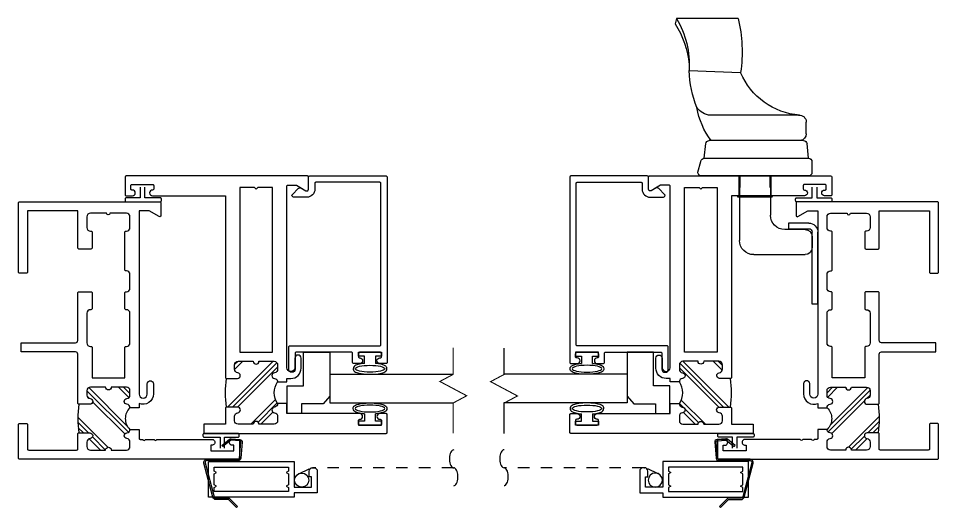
# Model space of a CAD drawing. Extents: x -2.1 to 55.9, y -1 to 38.1.
# Drawn here: x -2.07 to 5.97, y 7.13 to 11.4 of the extents above; entities that cross this region are included whole.
import ezdxf

# ---------------------------------------------------------------- set-up
doc = ezdxf.new("R2010")
doc.units = 0
doc.header["$LTSCALE"] = 0.25
doc.header["$MEASUREMENT"] = 0
doc.linetypes.add('HIDDEN', pattern=[0.375, 0.25, -0.125])
doc.linetypes.add('HIDDEN2', pattern=[0.1875, 0.125, -0.0625])
doc.layers.get('0').update_dxf_attribs({"linetype": 'CONTINUOUS'})
for name, color, linetype in [('FRAME', 1, 'CONTINUOUS'), ('GLASS', 7, 'CONTINUOUS'), ('LOCK', 7, 'CONTINUOUS'), ('MISC', 7, 'CONTINUOUS'), ('SCREEN', 92, 'CONTINUOUS'), ('SCREEN_CLIP', 7, 'CONTINUOUS'), ('TEXT', 7, 'CONTINUOUS'), ('VENT', 5, 'CONTINUOUS')]:
    doc.layers.add(name, color=color, linetype=linetype)

# ---------------------------------------------------------------- blocks, each defined once
blk = doc.blocks.new('PI_STRIKE PLATE')
at = {"layer": 'MISC'}
for p, q in [((0, 0), (-0.01, 0)), ((-0.01, 0), (-0.01, -0.05)), ((0, 0), (0.62, 0)), ((-0.01, -0.05), (0.62, -0.05)), ((0.65, -0.256), (0.65, -0.08)), ((0.7, -0.08), (0.7, -0.256)), ((0.7, -0.256), (0.65, -0.256))]:
    blk.add_line(p, q, dxfattribs=at)
for radius in [0.08, 0.03]:
    blk.add_arc((0.62, -0.08), radius, 0, 90, dxfattribs=at)
blk = doc.blocks.new('PI_CAM_HANDLE')
for p, q in [((-0.5301, 0.5), (-0.625, 0.5)), ((0.124, 0.4982), (0.031, 0.4982)), ((-0.6875, -0.01), (-0.6875, 0.4375)), ((-0.4676, 0.4375), (-0.4676, 0.26)), ((0, 0.4672), (0, -0.4672)), ((0.155, 0.4688), (0.2825, 0.4552)), ((0.155, -0.4415), (0.155, 0.4672)), ((0.31, 0.4244), (0.31, -0.3988)), ((0.3695, 0.4491), (0.4712, 0.4491)), ((0.155, -0.3709), (0.155, 0.3965)), ((0.5307, 0.3817), (0.5307, -0.3887)), ((0, 0.135), (-0.3426, 0.135)), ((0.155, 0), (0.155, 0)), ((0, -0.135), (-0.5625, -0.135)), ((0.9211, -0.5748), (0.9035, -0.1252)), ((1.3774, -0.1477), (1.3774, -0.6842)), ((0.0345, -0.498), (0.1275, -0.4723)), ((0.155, -0.4432), (0.2825, -0.4296)), ((1.3774, -0.6842), (1.331, -0.6971))]:
    blk.add_line(p, q)
for centre, radius, start, end in [((-0.625, 0.4375), 0.0625, 90, 180), ((-0.5301, 0.4375), 0.0625, 0, 90), ((0.031, 0.4672), 0.031, 90, 180), ((0.124, 0.4672), 0.031, 0, 90), ((0.279, 0.4244), 0.031, 0, 83.58473), ((0.3695, 0.3891), 0.06, 90, 172.88), ((0.4712, 0.3891), 0.06, 352.88, 90), ((1.143, 0.44), 0.6139, 184.64841, 247.02991), ((-0.3426, 0.26), 0.125, 180, 270), ((-0.5625, -0.01), 0.125, 180, 270), ((1.0838, -1.3326), 1.2207, 76.08198, 98.49479), ((0.279, -0.3988), 0.031, 276.41527, 360), ((0.6961, 0.1129), 0.6272, 232.00869, 260.95174), ((0.688, -0.3774), 0.1577, 184.12949, 234.93549), ((0.031, -0.4672), 0.031, 180, 276.41527), ((0.124, -0.4415), 0.031, 276.41527, 360), ((0.9619, 0.419), 0.9947, 248.50556, 267.64883), ((0.9683, -1.3847), 0.8112, 59.71521, 93.33816), ((0.8782, -1.4263), 0.8584, 58.15652, 83.49477)]:
    blk.add_arc(centre, radius, start, end)
blk = doc.blocks.new('05P86-BLOCK-IG')
h = blk.add_hatch()
h.set_pattern_fill('PLAST', angle=45, style=0)
h.paths.add_polyline_path([(0.5435, 1.12, -1), (0.5435, 1.17), (0.5435, 1.302, 0.414214), (0.5125, 1.333), (0.4742, 1.333, 0.38311), (0.4434, 1.3053, -0.947716), (0.3935, 1.308), (0.3935, 1.403, 0.081165), (0.1435, 1.403), (0.1435, 1.308, -0.947716), (0.0936, 1.3053, 0.38311), (0.0628, 1.333), (0.0245, 1.333, 0.414214), (-0.0065, 1.302), (-0.0065, 1.17, -1), (-0.0065, 1.12), (-0.0065, 0.988, 0.414214), (0.0245, 0.957), (0.0628, 0.957, 0.38311), (0.0936, 0.9847, -0.898027), (0.1434, 0.9847, 0.38311), (0.1742, 0.957, -0.436275), (0.3628, 0.957, 0.38311), (0.3936, 0.9847, -0.898027), (0.4434, 0.9847, 0.38311), (0.4742, 0.957), (0.5125, 0.957, 0.414214), (0.5435, 0.988)])
for points in [[(0.0035, 1.852, 0.414214), (-0.0065, 1.842), (-0.0065, 1.423, 0.414214), (0.0035, 1.413), (0.1335, 1.413, -0.414214), (0.1435, 1.403), (0.1435, 1.308, -0.947716), (0.0936, 1.3053, 0.38311), (0.0628, 1.333), (0.0245, 1.333, 0.414214), (-0.0065, 1.302), (-0.0065, 1.17, -1), (-0.0065, 1.12), (-0.0065, 0.988, 0.414214), (0.0245, 0.957), (0.0628, 0.957, 0.38311), (0.0936, 0.9847, -0.898027), (0.1434, 0.9847, 0.38311), (0.1742, 0.957), (0.1742, 0.877), (0.0965, 0.877, 0.414214), (0.0865, 0.867), (0.0865, 0.8471, -0.331679), (0.0836, 0.8433, 0.745356), (0.0836, 0.8241, -0.331679), (0.0865, 0.8203), (0.0865, 0.7471, -0.331679), (0.0836, 0.7433, 0.745356), (0.0836, 0.7241, -0.331679), (0.0865, 0.7203), (0.0865, 0.2438, -1.19356), (0.0365, 0.2438), (0.0365, 0.25), (-0.0135, 0.25), (-0.0135, 0.05), (0.0365, 0.05), (0.0365, 0.0741, -0.596863), (0.0865, 0.0741), (0.0865, 0.01, -0.414214), (0.0765, 0), (-0.0765, 0, -0.414214), (-0.0865, 0.01), (-0.0865, 1.922, -0.414214), (-0.0765, 1.932), (0.2155, 1.932, -0.414214), (0.2255, 1.922), (0.2255, 1.862, -0.414214), (0.2155, 1.852)], [(1.3765, 1.298, -0.414214), (1.3665, 1.288), (1.2305, 1.288, -0.414214), (1.2205, 1.298), (1.2205, 1.302, 0.414214), (1.1895, 1.333), (0.9295, 1.333, 0.414214), (0.8985, 1.302), (0.8985, 1.298, -0.414214), (0.8885, 1.288), (0.6235, 1.288), (0.6235, 1.002), (0.8885, 1.002, -0.414214), (0.8985, 0.992), (0.8985, 0.988, 0.414214), (0.9295, 0.957), (1.1895, 0.957, 0.414214), (1.2205, 0.988), (1.2205, 0.992, -0.414214), (1.2305, 1.002), (1.3665, 1.002, -0.414214), (1.3765, 0.992), (1.3765, 0.988, 0.414214), (1.4075, 0.957), (1.5285, 0.957, 0.414214), (1.5595, 0.988), (1.5595, 0.992, -0.414214), (1.5695, 1.002), (1.8965, 1.002, -0.414214), (1.9065, 0.992), (1.9065, 0.988, 0.414214), (1.9375, 0.957), (2.0325, 0.957, 0.414214), (2.0635, 0.988), (2.0635, 1.132, -1), (2.0635, 1.162), (2.0635, 1.302, 0.414214), (2.0325, 1.333), (1.9375, 1.333, 0.414214), (1.9065, 1.302), (1.9065, 1.298, -0.414214), (1.8965, 1.288), (1.7605, 1.288, -0.414214), (1.7505, 1.298), (1.7505, 1.403, -0.414214), (1.7605, 1.413), (2.0835, 1.413), (2.0835, 1.852), (1.5485, 1.852, -0.414214), (1.5385, 1.862), (1.5385, 1.922, -0.414214), (1.5485, 1.932), (2.1535, 1.932, -0.414214), (2.1635, 1.922), (2.1635, 0.697, -0.414214), (2.1535, 0.687), (2.0425, 0.687, -0.57735), (2.0338, 0.702), (2.0835, 0.788), (2.0835, 0.877), (0.4829, 0.877, 1), (0.4829, 0.806), (0.5667, 0.806, -1.178959), (0.5667, 0.752), (0.4835, 0.752, -0.536675), (0.4006, 0.877), (0.3628, 0.877), (0.3628, 0.957, 0.38311), (0.3936, 0.9847, -0.898027), (0.4434, 0.9847, 0.38311), (0.4742, 0.957), (0.5125, 0.957, 0.414214), (0.5435, 0.988), (0.5435, 1.12, -1), (0.5435, 1.17), (0.5435, 1.302, 0.414214), (0.5125, 1.333), (0.4742, 1.333, 0.38311), (0.4434, 1.3053, -0.947716), (0.3935, 1.308), (0.3935, 1.403, -0.414214), (0.4035, 1.413), (0.8317, 1.413, 0.414214), (0.8517, 1.433), (0.8517, 1.909), (0.9317, 1.909), (0.9317, 1.433, 0.414214), (0.9517, 1.413), (1.3665, 1.413, -0.414214), (1.3765, 1.403)]]:
    blk.add_lwpolyline(points, format="xyb", close=True)
at = {"color": 7}
for centre, radius, start, end in [((0.2685, 0.638), 0.7751, 80.71953, 99.28047), ((0.2685, 0.8695), 0.1287, 42.85913, 137.14087)]:
    blk.add_arc(centre, radius, start, end, dxfattribs=at)
blk = doc.blocks.new('05P11-Z-BAR')
h = blk.add_hatch()
h.set_pattern_fill('PLAST', angle=45, style=0)
h.set_pattern_definition([(45, (-0.3846, -1e-07), (-0.176777, 0.176777), []), (45, (-0.4067, 0.0221), (-0.176777, 0.176777), []), (45, (-0.4288, 0.0442), (-0.176777, 0.176777), [])])
h.paths.add_polyline_path([(0.0065, 1.12, -0.414214), (-0.0185, 1.145, -0.414214), (0.0065, 1.17), (0.0065, 1.302, 0.414214), (-0.0245, 1.333), (-0.0628, 1.333, 0.38311), (-0.0936, 1.3053, -0.947716), (-0.1435, 1.308), (-0.1435, 1.403, 0.087329), (-0.3935, 1.403), (-0.3935, 1.308, -1), (-0.4435, 1.308, 0.352985), (-0.4733, 1.333), (-0.5125, 1.333, 0.414214), (-0.5435, 1.302), (-0.5435, 1.17, -0.414214), (-0.5185, 1.145, -0.414214), (-0.5435, 1.12), (-0.5435, 0.988, 0.414214), (-0.5125, 0.957), (-0.4742, 0.957, 0.38311), (-0.4434, 0.9847, -0.898027), (-0.3936, 0.9847, 0.38311), (-0.3628, 0.957, -0.325577), (-0.1745, 0.957, 0.363634), (-0.1435, 0.982, -0.947716), (-0.0936, 0.9847, 0.38311), (-0.0628, 0.957), (-0.0245, 0.957, 0.414214), (0.0065, 0.988)])
blk.add_line((-0.0865, 0.877), (-0.0865, 0.877))
for points in [[(-2.1635, 2.28, -0.414214), (-2.1535, 2.29), (-2.0005, 2.29, -0.414214), (-1.9905, 2.28), (-1.9905, 2.226, -1), (-2.0405, 2.226), (-2.0405, 2.23, 0.414214), (-2.0505, 2.24), (-2.0805, 2.24, 0.414214), (-2.0905, 2.23), (-2.0905, 2.05, 0.414214), (-2.0805, 2.04), (-2.0505, 2.04, 0.414214), (-2.0405, 2.05), (-2.0405, 2.051, -1), (-1.9905, 2.051), (-1.9905, 1.413), (-0.4035, 1.413, -0.414214), (-0.3935, 1.403), (-0.3935, 1.3065, -0.888834), (-0.4432, 1.306, 0.377258), (-0.4739, 1.333), (-0.5125, 1.333, 0.414214), (-0.5435, 1.302), (-0.5435, 1.17, -1), (-0.5435, 1.12), (-0.5435, 0.988, 0.414214), (-0.5125, 0.957), (-0.4742, 0.957, 0.383109), (-0.4434, 0.9847, -0.898027), (-0.3936, 0.9847, 0.38311), (-0.3628, 0.957), (-0.3628, 0.877), (-0.3935, 0.877), (-0.3935, 0.842, -0.414214), (-0.4835, 0.752), (-0.5715, 0.752, -1), (-0.5715, 0.806), (-0.486, 0.806, 0.859155), (-0.486, 0.877), (-2.0735, 0.877, 0.414214), (-2.0835, 0.867), (-2.0835, 0.797, 0.131652), (-2.0822, 0.792), (-2.0345, 0.7095, -0.577353), (-2.0475, 0.687), (-2.1535, 0.687, -0.414214), (-2.1635, 0.697), (-2.1635, 2.28)], [(-0.0245, 0.957, 0.414214), (0.0065, 0.988), (0.0065, 1.12, -1), (0.0065, 1.17), (0.0065, 1.302, 0.414214), (-0.0245, 1.333), (-0.0628, 1.333, 0.38311), (-0.0936, 1.3053, -0.947716), (-0.1435, 1.308), (-0.1435, 1.403, -0.414214), (-0.1335, 1.413), (0.0065, 1.413), (0.0065, 1.603), (0.0865, 1.603), (0.0865, 0.01, -0.414214), (0.0765, 0), (-0.0765, 0, -0.414214), (-0.0865, 0.01), (-0.0865, 0.064, -1), (-0.0365, 0.064), (-0.0365, 0.06, 0.414214), (-0.0265, 0.05), (0.0035, 0.05, 0.414214), (0.0135, 0.06), (0.0135, 0.24, 0.414214), (0.0035, 0.25), (-0.0265, 0.25, 0.414214), (-0.0365, 0.24), (-0.0365, 0.239, -1), (-0.0865, 0.239), (-0.0865, 0.877), (-0.1745, 0.877), (-0.1745, 0.957, 0.363634), (-0.1435, 0.982, -0.947716), (-0.0936, 0.9847, 0.38311), (-0.0628, 0.957), (-0.0245, 0.957)]]:
    blk.add_lwpolyline(points, format="xyb")
blk.add_lwpolyline([(-2.0635, 1.1605), (-2.0635, 1.288), (-0.6235, 1.288), (-0.6235, 1.002), (-2.0635, 1.002), (-2.0635, 1.1295), (-2.0485, 1.145)], close=True)
at = {"color": 7}
for centre, radius, start, end in [((-0.2685, 0.638), 0.7751, 80.71953, 99.28047), ((-0.2687, 0.8277), 0.1599, 53.93185, 126.06815)]:
    blk.add_arc(centre, radius, start, end, dxfattribs=at)
blk = doc.blocks.new('05P05-.25in_GLASS_STOP')
for p, q in [((-0.5885, 0.25), (-0.6235, 0.25)), ((-0.6235, 0.25), (-0.6235, 0.05)), ((-0.5885, 0.1975), (-0.5885, 0.25)), ((-0.0215, 0.1975), (-0.0215, 0.25)), ((-0.0215, 0.25), (0.0135, 0.25)), ((0.0135, 0.25), (0.0135, 0.05)), ((-0.5259, 0.1975), (-0.5885, 0.1975)), ((-0.0841, 0.1975), (-0.0215, 0.1975)), ((-0.5885, 0.05), (-0.5885, 0.1025)), ((-0.5885, 0.1025), (-0.5258, 0.1025)), ((-0.0215, 0.1025), (-0.0842, 0.1025)), ((-0.0215, 0.05), (-0.0215, 0.1025)), ((-0.6235, 0.05), (-0.5885, 0.05)), ((0.0135, 0.05), (-0.0215, 0.05))]:
    blk.add_line(p, q)
blk.add_lwpolyline([(-2.0475, 0.632, 0.414214), (-1.9775, 0.702), (-1.9775, 0.817, 0.668179), (-2.0031, 0.8276), (-2.0527, 0.778, 0.339454), (-2.0567, 0.7479), (-2.0345, 0.7095, -0.57735), (-2.0475, 0.687), (-2.1535, 0.687, 0.414214), (-2.1635, 0.677), (-2.1635, 0.01, 0.414214), (-2.1535, 0), (-0.5335, 0, 0.414214), (-0.5235, 0.01), (-0.5235, 0.0641, 0.414214), (-0.5484, 0.089), (-0.5486, 0.089, 0.414214), (-0.5735, 0.0641), (-0.5735, 0.06, -0.414214), (-0.5835, 0.05), (-0.6085, 0.05, -0.414214), (-0.6235, 0.065), (-0.6235, 0.235, -0.414214), (-0.6085, 0.25), (-0.5835, 0.25, -0.414214), (-0.5735, 0.24), (-0.5735, 0.2389, 0.414214), (-0.5486, 0.214), (-0.5484, 0.214, 0.414214), (-0.5235, 0.2389), (-0.5235, 0.288, 0.414214), (-0.5385, 0.303), (-0.6135, 0.303, -0.414214), (-0.6235, 0.313), (-0.6235, 0.795, -0.414214), (-0.6135, 0.805), (-0.4744, 0.805, 0.414214), (-0.4475, 0.8319), (-0.4475, 0.8331, 0.414214), (-0.4744, 0.86), (-0.6685, 0.86, 0.414214), (-0.6785, 0.85), (-0.6785, 0.065, -0.414214), (-0.6885, 0.055), (-2.0985, 0.055, -0.414214), (-2.1085, 0.065), (-2.1085, 0.622, -0.414214), (-2.0985, 0.632)], format="xyb", close=True)
at = {"extrusion": (0, 0, -1)}
blk.add_ellipse((-0.4789, 0.15), major_axis=(0, 0.1291), ratio=0.232303, dxfattribs=at)
blk.add_ellipse((-0.1311, 0.15), major_axis=(0, 0.1291), ratio=0.232303)
for points in [[(-0.5259, 0.1975), (-0.5239, 0.2193), (-0.5207, 0.2391), (-0.5122, 0.2691), (-0.5082, 0.2801), (-0.4945, 0.2938), (-0.4874, 0.2981), (-0.4789, 0.2981), (-0.4682, 0.2981), (-0.4602, 0.2915), (-0.4506, 0.2793), (-0.4475, 0.2724), (-0.4373, 0.2438), (-0.4328, 0.2148), (-0.4282, 0.1362), (-0.4315, 0.0851), (-0.4442, 0.0344), (-0.4483, 0.0218), (-0.4644, 0.0048), (-0.4782, -0.0004), (-0.4994, 0.0081), (-0.5042, 0.0159), (-0.5123, 0.0318), (-0.5154, 0.0412), (-0.5216, 0.0665), (-0.5242, 0.0838), (-0.5258, 0.1025)], [(-0.0841, 0.1975), (-0.0861, 0.2193), (-0.0893, 0.2391), (-0.0978, 0.2691), (-0.1018, 0.2801), (-0.1155, 0.2938), (-0.1226, 0.2981), (-0.1311, 0.2981), (-0.1418, 0.2981), (-0.1498, 0.2915), (-0.1594, 0.2793), (-0.1625, 0.2724), (-0.1727, 0.2438), (-0.1772, 0.2148), (-0.1818, 0.1362), (-0.1785, 0.0851), (-0.1658, 0.0344), (-0.1617, 0.0218), (-0.1456, 0.0048), (-0.1318, -0.0004), (-0.1106, 0.0081), (-0.1058, 0.0159), (-0.0977, 0.0318), (-0.0946, 0.0412), (-0.0884, 0.0665), (-0.0858, 0.0838), (-0.0842, 0.1025)]]:
    blk.add_open_spline(points, degree=3, knots=[5.075676, 5.075676, 5.075676, 5.075676, 5.596595, 5.596595, 6.055763, 6.055763, 6.283185, 6.283185, 6.283185, 6.572914, 6.572914, 6.862642, 6.862642, 7.608886, 7.608886, 8.676451, 8.676451, 9.18434, 9.18434, 9.518242, 9.518242, 9.852144, 9.852144, 10.186046, 10.186046, 10.631436, 10.631436, 10.631436, 10.631436])
blk = doc.blocks.new('114-FLAT_SCREEN')
blk.add_line((0.1415, 0.603), (0.1415, 0.602))
at = {"linetype": 'HIDDEN'}
blk.add_line((0.1935, 0.481), (0.1442, 0.5896), dxfattribs=at)
blk.add_lwpolyline([(0.3985, 0.442), (0.3985, -0.307), (0.0865, -0.307), (0.0865, 0.442), (0.3115, 0.442), (0.3115, 0.593), (0.2215, 0.593), (0.2215, 0.572), (0.1715, 0.572, -0.414214), (0.1415, 0.602), (0.1415, 0.613, -0.414214), (0.1715, 0.643), (0.3615, 0.643), (0.3615, 0.442)], format="xyb", close=True)
blk.add_lwpolyline([(0.292, -0.257), (0.1934, -0.257), (0.1818, -0.237), (0.1703, -0.257), (0.1365, -0.257), (0.1365, 0.392), (0.1703, 0.392), (0.1818, 0.372), (0.1934, 0.392), (0.292, 0.392), (0.3035, 0.372), (0.315, 0.392), (0.3485, 0.392), (0.3485, -0.257), (0.315, -0.257), (0.3035, -0.237)], close=True)
blk.add_circle((0.2497, 0.5066), 0.0618)

msp = doc.modelspace()

# ---------------------------------------------------------------- linework, layer by layer
at = {"color": 7}
for p, q in [((4.2232, 10.0261), (4.5037, 10.0261)), ((4.2232, 10.0261), (4.2232, 9.8531)), ((4.5037, 10.0261), (4.5037, 9.8531)), ((4.2154, 9.8531), (4.5114, 9.8531)), ((4.2154, 9.8431), (4.5114, 9.8431))]:
    msp.add_line(p, q, dxfattribs=at)
at = {"color": 7, "linetype": 'HIDDEN2', "ltscale": 0.25}
for p, q in [((4.2332, 10.0261), (4.2332, 9.8531)), ((4.4937, 10.0261), (4.4937, 9.8531))]:
    msp.add_line(p, q, dxfattribs=at)
at = {"color": 7}
for centre, start, end in [((4.2154, 9.8481), 90, 270), ((4.5114, 9.8481), 270, 90)]:
    msp.add_arc(centre, 0.005, start, end, dxfattribs=at)
at = {"layer": 'GLASS', "color": 7, "linetype": 'Continuous'}
for p, q in [((0.6496, 8.2926), (1.7247, 8.2926)), ((3.2463, 8.2926), (2.1711, 8.2926)), ((0.6496, 8.0426), (1.7276, 8.0426)), ((3.2463, 8.0426), (2.1683, 8.0426))]:
    msp.add_line(p, q, dxfattribs=at)
at = {"layer": 'MISC', "linetype": 'Continuous'}
for points in [[(-1.0101, 9.9292), (-1.0101, 9.836), (-1.1293, 9.836, 0.414214), (-1.1393, 9.826), (-1.1393, 9.8106, 0.414214), (-1.1293, 9.8006), (-0.8333, 9.8006, 0.414214), (-0.8233, 9.8106)], [(-0.8233, 9.8106), (-0.8233, 9.826, 0.414214), (-0.8333, 9.836), (-0.9678, 9.836), (-0.9678, 9.9292)], [(4.906, 9.9292), (4.906, 9.836), (5.0251, 9.836, -0.414214), (5.0351, 9.826), (5.0351, 9.8106, -0.414214), (5.0251, 9.8006), (4.7292, 9.8006, -0.414214), (4.7192, 9.8106)], [(4.7192, 9.8106), (4.7192, 9.826, -0.414214), (4.7292, 9.836), (4.8636, 9.836), (4.8636, 9.9292)], [(-0.2717, 7.6474), (-0.2717, 7.7435), (-0.154, 7.7435, 0.414214), (-0.144, 7.7535), (-0.144, 7.7661, 0.414214), (-0.154, 7.7761), (-0.45, 7.7761, 0.414214), (-0.46, 7.7661)], [(-0.46, 7.7661), (-0.46, 7.7535, 0.414214), (-0.45, 7.7435), (-0.3097, 7.7435), (-0.3097, 7.6474)], [(4.1676, 7.6474), (4.1676, 7.7435), (4.0499, 7.7435, -0.414214), (4.0399, 7.7535), (4.0399, 7.7661, -0.414214), (4.0499, 7.7761), (4.3459, 7.7761, -0.414214), (4.3559, 7.7661)], [(4.3559, 7.7661), (4.3559, 7.7535, -0.414214), (4.3459, 7.7435), (4.2056, 7.7435), (4.2056, 7.6474)]]:
    msp.add_lwpolyline(points, format="xyb", dxfattribs=at)
at = {"layer": 'MISC', "const_width": 0.0094}
for points in [[(1.7276, 8.5252), (1.7276, 8.2926), (1.6101, 8.2301), (1.8451, 8.1051), (1.7276, 8.0426), (1.7276, 7.7761)], [(2.1711, 8.5236), (2.1711, 8.2911), (2.0536, 8.2285), (2.2886, 8.1035), (2.1711, 8.041), (2.1711, 7.7745)]]:
    msp.add_lwpolyline(points, dxfattribs=at)
at = {"layer": 'MISC', "linetype": 'Continuous'}
for points in [[(0.2767, 7.9491), (0.2767, 8.1913), (0.4181, 8.1913), (0.4181, 8.4851), (0.6496, 8.4851), (0.6496, 8.1029)], [(3.6192, 7.9491), (3.6192, 8.1913), (3.4777, 8.1913), (3.4777, 8.4851), (3.2463, 8.4851), (3.2463, 8.1029)], [(0.6496, 8.1029), (0.5904, 8.0344), (0.4017, 8.0344), (0.4017, 7.9491)], [(3.2463, 8.1029), (3.3055, 8.0344), (3.4942, 8.0344), (3.4942, 7.9491)]]:
    msp.add_lwpolyline(points, dxfattribs=at)
at = {"layer": 'SCREEN', "linetype": 'HIDDEN'}
for p, q in [((1.7276, 7.476), (0.5036, 7.476)), ((3.3923, 7.476), (2.1711, 7.476))]:
    msp.add_line(p, q, dxfattribs=at)
at = {"layer": 'SCREEN', "flags": 128}
for points in [[(1.731, 7.632), (1.7242, 7.6307), (1.7176, 7.6267), (1.7114, 7.6203), (1.7059, 7.6116), (1.7013, 7.6009), (1.6977, 7.5886), (1.6952, 7.5751), (1.694, 7.5609), (1.694, 7.5464), (1.6952, 7.5322), (1.6977, 7.5187), (1.7013, 7.5065), (1.7059, 7.4958), (1.7114, 7.4871), (1.7176, 7.4806), (1.7242, 7.4766), (1.731, 7.4753)], [(2.1711, 7.6327), (2.1643, 7.6314), (2.1577, 7.6274), (2.1515, 7.621), (2.146, 7.6122), (2.1414, 7.6016), (2.1378, 7.5893), (2.1353, 7.5758), (2.134, 7.5616), (2.134, 7.5471), (2.1353, 7.5329), (2.1378, 7.5194), (2.1414, 7.5071), (2.146, 7.4964), (2.1515, 7.4877), (2.1577, 7.4813), (2.1643, 7.4773), (2.1711, 7.476)], [(1.731, 7.3186), (1.7379, 7.3199), (1.7445, 7.3239), (1.7506, 7.3303), (1.7561, 7.3391), (1.7608, 7.3497), (1.7644, 7.362), (1.7669, 7.3755), (1.7681, 7.3897), (1.7681, 7.4042), (1.7669, 7.4184), (1.7644, 7.4319), (1.7608, 7.4442), (1.7561, 7.4549), (1.7506, 7.4636), (1.7445, 7.47), (1.7379, 7.474), (1.731, 7.4753)], [(2.1711, 7.3193), (2.178, 7.3206), (2.1846, 7.3246), (2.1907, 7.331), (2.1962, 7.3397), (2.2008, 7.3504), (2.2045, 7.3627), (2.2069, 7.3762), (2.2082, 7.3904), (2.2082, 7.4049), (2.2069, 7.4191), (2.2045, 7.4326), (2.2008, 7.4448), (2.1962, 7.4555), (2.1907, 7.4642), (2.1846, 7.4707), (2.178, 7.4746), (2.1711, 7.476)]]:
    msp.add_lwpolyline(points, dxfattribs=at)
at = {"layer": 'SCREEN_CLIP'}
for points in [[(-0.1286, 7.7004, 0.414214), (-0.1377, 7.7112), (-0.2133, 7.7178, 0.198912), (-0.2206, 7.7155), (-0.2863, 7.6603), (-0.2941, 7.6695), (-0.2283, 7.7247, -0.198912), (-0.2122, 7.7298), (-0.1367, 7.7232, -0.414214), (-0.1167, 7.6993), (-0.129, 7.5586, -0.388879), (-0.1509, 7.5386), (-0.4263, 7.5386, 0.493145), (-0.4408, 7.5197), (-0.3608, 7.2214, 0.339454), (-0.3463, 7.2103), (-0.2408, 7.2103, -0.198912), (-0.2253, 7.2038), (-0.1575, 7.1361), (-0.166, 7.1276), (-0.2338, 7.1954, 0.198912), (-0.2408, 7.1983), (-0.3463, 7.1983, -0.339454), (-0.3724, 7.2183), (-0.4524, 7.5166, -0.493145), (-0.4263, 7.5506), (-0.1509, 7.5506, 0.388879), (-0.1409, 7.5597)], [(4.0245, 7.7004, -0.414214), (4.0336, 7.7112), (4.1091, 7.7178, -0.198912), (4.1164, 7.7155), (4.1822, 7.6603), (4.1899, 7.6695), (4.1242, 7.7247, 0.198912), (4.1081, 7.7298), (4.0325, 7.7232, 0.414214), (4.0125, 7.6993), (4.0248, 7.5586, 0.388879), (4.0468, 7.5386), (4.3221, 7.5386, -0.493145), (4.3366, 7.5197), (4.2567, 7.2214, -0.339454), (4.2422, 7.2103), (4.1367, 7.2103, 0.198912), (4.1211, 7.2038), (4.0534, 7.1361), (4.0618, 7.1276), (4.1296, 7.1954, -0.198912), (4.1367, 7.1983), (4.2422, 7.1983, 0.339454), (4.2683, 7.2183), (4.3482, 7.5166, 0.493145), (4.3221, 7.5506), (4.0468, 7.5506, -0.388879), (4.0368, 7.5597)]]:
    msp.add_lwpolyline(points, format="xyb", close=True, dxfattribs=at)
at = {"layer": 'TEXT'}
for p, q in [((0.6496, 8.2911), (0.6496, 8.0426)), ((3.2463, 8.2911), (3.2463, 8.0426))]:
    msp.add_line(p, q, dxfattribs=at)

# ---------------------------------------------------------------- block references
at = {"layer": 'FRAME', "rotation": 90}
msp.add_blockref('05P86-BLOCK-IG', (-0.1409, 7.6371), dxfattribs=at)
at = {"layer": 'FRAME', "xscale": -1, "rotation": 270}
msp.add_blockref('05P86-BLOCK-IG', (4.0368, 7.6371), dxfattribs=at)
at = {"layer": 'LOCK', "xscale": -1, "rotation": 270}
msp.add_blockref('PI_CAM_HANDLE', (4.3638, 10.0261), dxfattribs=at)
at = {"layer": 'SCREEN', "rotation": 270}
msp.add_blockref('114-FLAT_SCREEN', (-0.1039, 7.6175), dxfattribs=at)
at = {"layer": 'SCREEN', "xscale": -1, "rotation": 90}
msp.add_blockref('114-FLAT_SCREEN', (3.9998, 7.6175), dxfattribs=at)
at = {"layer": 'TEXT', "xscale": -1, "rotation": 270}
msp.add_blockref('PI_STRIKE PLATE', (4.9138, 8.9151), dxfattribs=at)
at = {"layer": 'VENT', "xscale": -1, "rotation": 90}
for name in ['05P11-Z-BAR', '05P05-.25in_GLASS_STOP']:
    msp.add_blockref(name, (1.1496, 7.8626), dxfattribs=at)
at = {"layer": 'VENT', "rotation": 270}
for name in ['05P05-.25in_GLASS_STOP', '05P11-Z-BAR']:
    msp.add_blockref(name, (2.7463, 7.8626), dxfattribs=at)

doc.saveas('drawing.dxf')
